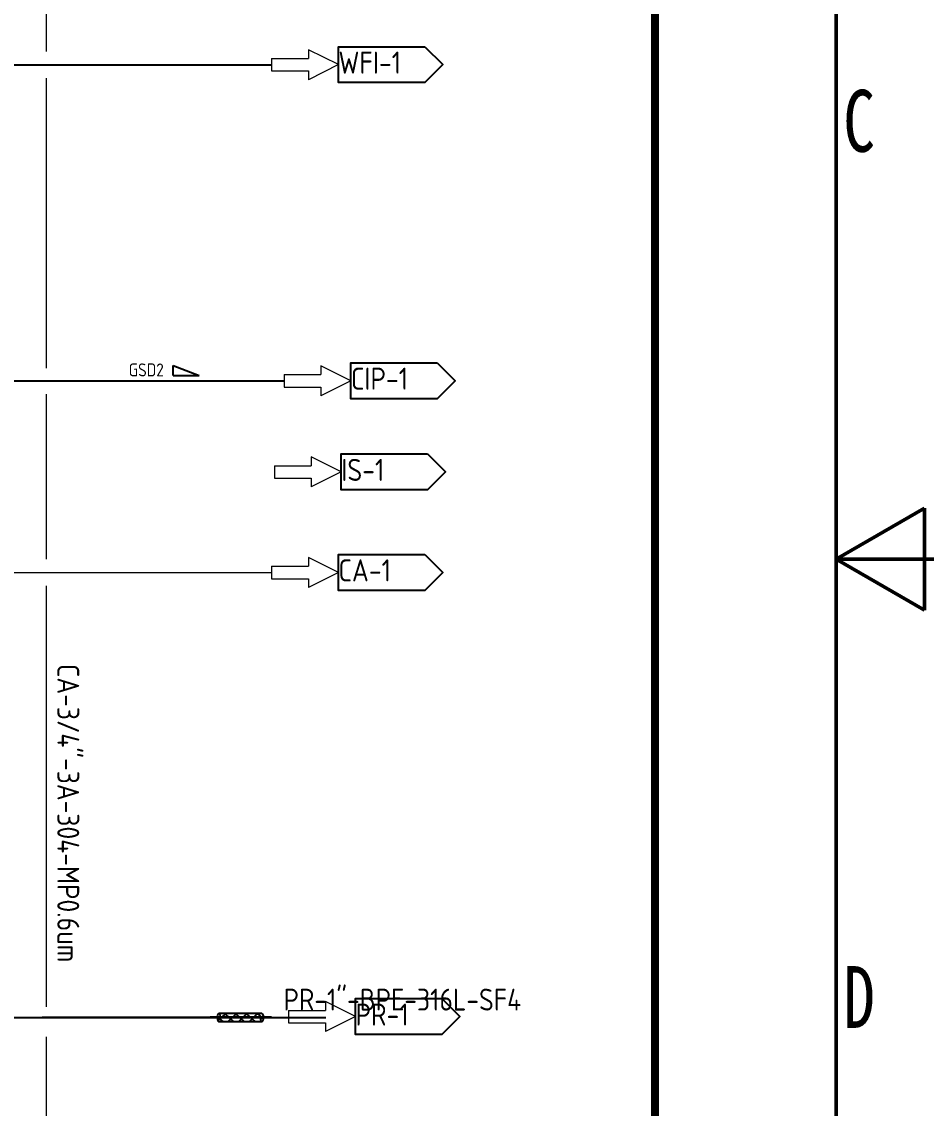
# Model space of a CAD drawing. Header units: millimetres. Extents: x -68339142 to 208, y -167 to 82456658.
# Drawn here: x -68331199 to -68330082, y 82448701 to 82450041 of the extents above; entities that cross this region are included whole.
import ezdxf

# ---------------------------------------------------------------- set-up
doc = ezdxf.new("R2010")
doc.units = ezdxf.units.MM
doc.header["$MEASUREMENT"] = 0
for name, color, linetype in [('0-辅助', 8, 'Amzigzag'), ('压缩空气', 130, 'Continuous'), ('药液', 210, 'Continuous')]:
    doc.layers.add(name, color=color, linetype=linetype)
for name, color, linetype, lineweight in [('Border (ISO)', 7, 'Continuous', 50), ('I8符号标注层', 3, 'Continuous', 9), ('图层01注射用水WFI', 3, 'Continuous', 5)]:
    doc.layers.add(name, color=color, linetype=linetype, lineweight=lineweight)
doc.styles.add('I(3.5)', font='simfang.ttf', dxfattribs={"width": 0.75})
doc.styles.get("Standard").update_dxf_attribs({"font": 'gbenor.shx', "bigfont": 'gbcbig.shx'})
doc.linetypes.add('Amzigzag', pattern='A,0.0001,[136,genltshp.shx,S=0.04,R=0,X=0,Y=0],-11', length=11.0001)

# ---------------------------------------------------------------- blocks, each defined once
blk = doc.blocks.new('Borders A3')
at = {"layer": 'Border (ISO)'}
for p, q in [((410, 286.9999999999999), (410, 10.00000000000004)), ((410.0000000000001, 148.5), (415.0000000000001, 151.386751345948)), ((415.0000000000001, 151.386751345948), (415.0000000000001, 145.613248654052)), ((410.0000000000001, 148.5), (420.0000000000001, 148.5)), ((410.0000000000001, 148.5), (415.0000000000001, 145.613248654052))]:
    blk.add_line(p, q, dxfattribs=at)
at = {"layer": 'I8符号标注层', "char_height": 3.499999940395355, "attachment_point": 4, "style": 'I(3.5)'}
for s, insert in [('C', (410.4, 173.25)), ('D', (410.4, 123.75))]:
    blk.add_mtext(s, dxfattribs=dict(at, insert=insert))
blk = doc.blocks.new('倾斜')
at = {"color": 7}
for p, q in [((9.366830904189264, 7.433415452092231), (-9.366830904189264, 0)), ((9.366830904189264, 0), (-9.366830904189264, 0)), ((9.366830904189264, 0), (9.366830904189264, 7.433415452092231))]:
    blk.add_line(p, q, dxfattribs=at)
blk = doc.blocks.new('保温')
at = {"ltscale": 0.1}
h = blk.add_hatch(dxfattribs=at)
h.set_pattern_fill('ANSI37', scale=2.234399999999999)
h.set_pattern_definition([(44.99999999999997, (-813.4420348629722, 754.6356316621168), (-5.016371069229228, 5.016371069229224), []), (135, (-813.4420348629722, 754.6356316621168), (-5.016371069229229, -5.016371069229224), [])])
h.paths.add_polyline_path([(40.0281178516377, 3.910200000015001), (-2.934541498689214e-11, 3.910200000015001, -0.6525360622096348), (-2.934541498689214e-11, 1.610711564126176e-11, 0.652536062208393), (-2.934541498689214e-11, -3.910199999979604), (40.0281178516377, -3.910199999979604, -0.652536062207818), (40.0281178516377, 1.610711564126176e-11, 0.6525360622075519)])
at = {"color": 7, "lineweight": 35}
blk.add_line((-8.915646761219492, 1.909583602355269e-13), (47.98137530246434, 1.909583602355269e-13), dxfattribs=at)
at = {"color": 7}
for p, q in [((-2.934541498689214e-11, 3.910200000005452), (40.0281178516377, 3.910200000005452)), ((-2.934541498689214e-11, -3.910199999992337), (40.0281178516377, -3.910199999992337))]:
    blk.add_line(p, q, dxfattribs=at)
for centre, start, end in [((0.8601914965108648, 1.955100000004413), 113.7482053907326, 246.2517946092674), ((0.8601914965108648, -1.955099999991298), 113.7482053907326, 246.2517946092674), ((-0.8601914965695556, 1.955100000004413), 293.7482053907326, 66.25179460926744), ((40.88830934817791, -1.955099999991298), 113.7482053907326, 246.2517946092674), ((39.16792635509749, 1.955100000004413), 293.748205391198, 66.25179460880196), ((39.16792635509749, -1.955099999991298), 293.7482053907326, 66.25179460926744)]:
    blk.add_arc(centre, 2.135964751742607, start, end, dxfattribs=at)
blk = doc.blocks.new('Outlet_v1')
at = {"lineweight": 0}
for p, q in [((-82.58236396312714, -0.059980109333992), (-45.56606140732765, 18.48178987205029)), ((-45.55824129283428, 7.714886292815208), (-45.56606140732765, 18.48178987205029)), ((-0.005627408623695374, 7.747971475124359), (-45.55824129283428, 7.714886292815208)), ((0.00562739372253418, -7.747971460223198), (-0.005627408623695374, 7.747971475124359)), ((-82.58236396312714, -0.059980109333992), (-45.53916643559933, -18.54796020686626)), ((0.00562739372253418, -7.747971460223198), (-45.54698649048805, -7.781056627631187)), ((-45.53916643559933, -18.54796020686626), (-45.54698649048805, -7.781056627631187))]:
    blk.add_line(p, q, dxfattribs=at)
blk = doc.blocks.new('LINK_LEFT_0')
at = {"color": 4}
blk.add_lwpolyline([(106.4447999745607, 22.17599999904633), (128.6207999736071, 0), (106.4447999745607, -22.17600002884865), (0, -22.17600002884865), (0, 0), (0, 22.17599999904633), (106.4447999745607, 22.17599999904633)], dxfattribs=at)
blk.add_attdef('ID', (0, -11.08800001442432), '', height=27.2, dxfattribs=at)

msp = doc.modelspace()

# ---------------------------------------------------------------- linework, layer by layer
at = {"color": 3}
for p, q in [((-68333726.65671128, 82449988.28248678), (-68330890.40913455, 82449988.28248678)), ((-68331462.51781432, 82449598.33903468), (-68330875.00697502, 82449598.3390347)), ((-68331173.4389373, 82449598.33903469), (-68330890.40913507, 82449598.33834934))]:
    msp.add_line(p, q, dxfattribs=at)
at = {"layer": '0-辅助', "const_width": 10}
msp.add_lwpolyline([(-68331113.04505113, 82448184.01566741), (-68330417.08698116, 82448184.01566741), (-68330417.08698116, 82450382.69454286), (-68329410.75041418, 82450382.69454286)], dxfattribs=at)
at = {"layer": '压缩空气', "lineweight": 9}
for p, q in [((-68331168.19538578, 82450004.78248678), (-68331168.19538577, 82450063.23116292)), ((-68331168.19553071, 82449727.4059455), (-68331168.1953897, 82449971.78248678)), ((-68331168.19558182, 82449635.81349039), (-68331168.19553071, 82449727.4059455)), ((-68331168.1955892, 82449614.03106667), (-68331168.19557445, 82449657.59591411)), ((-68331168.196862, 82449445.63066722), (-68331168.19683647, 82449581.83903477)), ((-68331168.19687682, 82449378.30794509), (-68331168.1968568, 82449469.3058247)), ((-68332814.03812568, 82449361.82899119), (-68330890.40913562, 82449361.82835254)), ((-68331168.19749586, 82448825.9889083), (-68331168.19654159, 82449345.34919418)), ((-68331168.19790821, 82448626.78423804), (-68331168.19761604, 82448788.85138975))]:
    msp.add_line(p, q, dxfattribs=at)
at = {"layer": '药液', "color": 6, "linetype": 'ByBlock', "lineweight": -3}
for p, q in [((-68331482.4331402, 82448812.67425531), (-68330823.43893804, 82448812.93666741)), ((-68330890.40928389, 82448812.73110105), (-68331173.43893804, 82448812.93666741))]:
    msp.add_line(p, q, dxfattribs=at)

# ---------------------------------------------------------------- block references
for name, p, xscale, yscale, zscale in [('Borders A3', (-68339142.31943902, 82446137.04862258), 21.8262244274396, 21.8262244274396, 21.8262244274396), ('倾斜', (-68330995.66118298, 82449604.69672121), -1.703680000000001, 1.703680000000001, 1.703680000000001)]:
    msp.add_blockref(name, p, dxfattribs=dict(xscale=xscale, yscale=yscale, zscale=zscale))
for p, values in [((-68330807.82677059, 82449988.34246689), {'ID': 'WFI-1'}), ((-68330792.42461106, 82449598.3990148), {'ID': 'CIP-1'}), ((-68330804.30252519, 82449485.82470925), {'ID': 'IS-1'}), ((-68330807.82677166, 82449361.88833265), {'ID': 'CA-1'}), ((-68330786.78260186, 82448813.80815746), {'ID': 'PR-1'})]:
    msp.add_blockref('LINK_LEFT_0', p).add_auto_attribs(values)
at = {"rotation": 180}
for p in [(-68330890.40913455, 82449988.28248678), (-68330875.00697502, 82449598.33903469), (-68330886.88488916, 82449485.76472914), (-68330890.40913562, 82449361.82835254), (-68330869.36496583, 82448813.74817735)]:
    msp.add_blockref('Outlet_v1', p, dxfattribs=at)
at = {"xscale": 1.331, "yscale": 1.331, "zscale": 1.331, "rotation": 180}
msp.add_blockref('保温', (-68330902.20658554, 82448812.6742553), dxfattribs=at)

# ---------------------------------------------------------------- texts
at = {"layer": '压缩空气', "lineweight": 9, "insert": (-68331141.26072684, 82449064.90271471), "char_height": 26.99268000000001, "attachment_point": 5, "rotation": 270}
msp.add_mtext('CA-3/4"-3A-304-MP0.6um', dxfattribs=at)
at = {"layer": '图层01注射用水WFI', "color": 3, "lineweight": 9, "insert": (-68331045.04032004, 82449611.75089842), "char_height": 15.972, "attachment_point": 5}
msp.add_mtext('GSD2', dxfattribs=at)
at = {"layer": '药液', "color": 6, "linetype": 'ByBlock', "lineweight": -3, "insert": (-68330728.95694979, 82448834.81285514), "char_height": 26.99268000000001, "attachment_point": 5}
msp.add_mtext('PR-1"-BPE-316L-SF4', dxfattribs=at)

doc.saveas('drawing.dxf')
